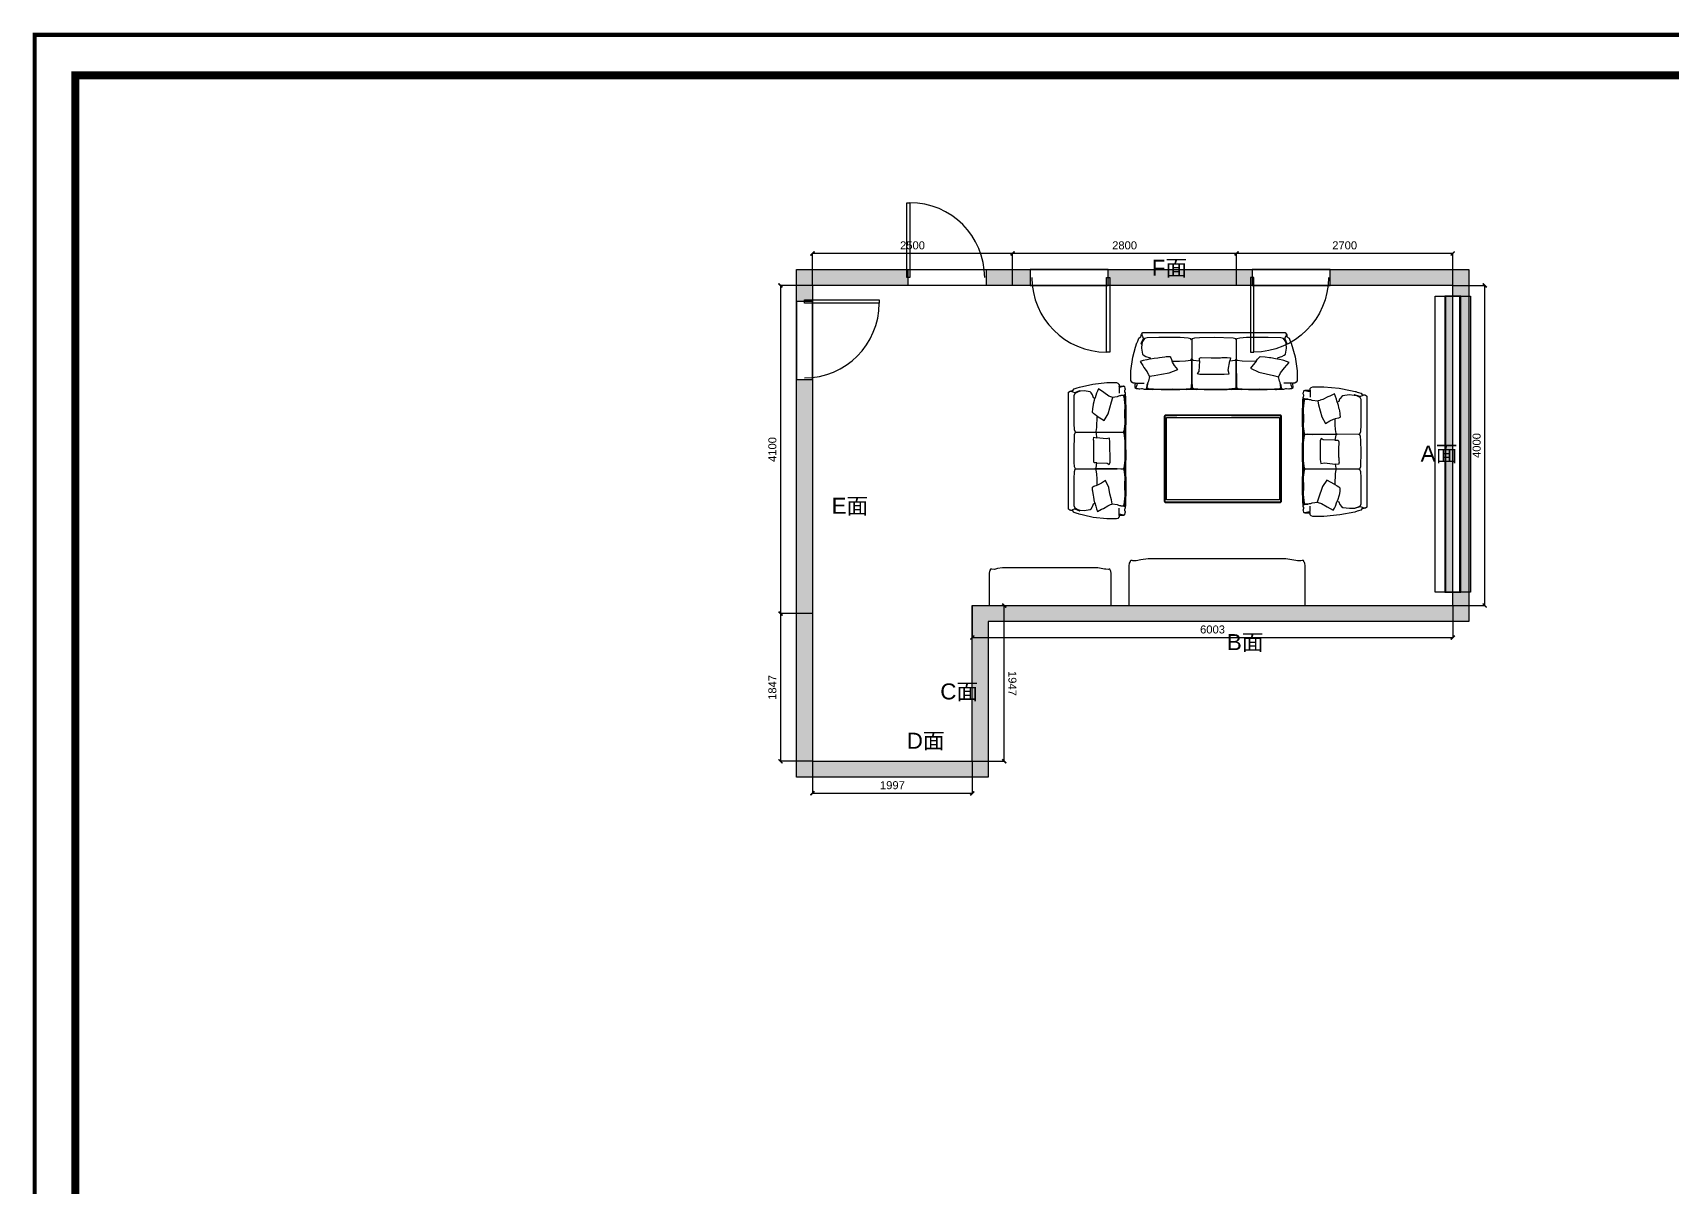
# Model space of a CAD drawing. Header units: inches. Extents: x -9450 to 207408, y -100115 to 6682.
# Drawn here: x -7408 to -92, y -19963 to -14811 of the extents above; entities that cross this region are included whole.
import ezdxf

# ---------------------------------------------------------------- set-up
doc = ezdxf.new("R2010")
doc.units = ezdxf.units.IN
doc.header["$MEASUREMENT"] = 0
for name, color, linetype in [('A.     05 建筑窗', 5, 'Continuous'), ('furniture', 5, 'Continuous'), ('hole', 5, 'Continuous'), ('LAYER2', 2, 'Continuous'), ('tag', 1, 'Continuous')]:
    doc.layers.add(name, color=color, linetype=linetype)
doc.layers.add('图纸外框', color=7, linetype='Continuous', lineweight=80)
doc.styles.get("Standard").update_dxf_attribs({"font": 'arial.ttf'})
doc.dimstyles.new('DimStyle', dxfattribs={"dimtxt": 100, "dimasz": 50, "dimexe": 0.18, "dimexo": 0.0625, "dimgap": 50, "dimtad": 1, "dimdec": 0, "dimzin": 0, "dimdsep": 46, "dimtxsty": 'Standard', "dimblk": 'ARCHTICK', "dimcen": 0.09, "dimadec": 0, "dimazin": 0, "dimtfac": 1, "dimtdec": 4, "dimtofl": 0, "dimtmove": 0, "dimatfit": 3, "dimfxl": 1, "dimtolj": 1, "dimtzin": 0, "dimarcsym": 0})

# ---------------------------------------------------------------- blocks, each defined once
blk = doc.blocks.new('图框658')
at = {"color": 0}
for points in [[(-7172.9, 174.9, 17.5, 17.5, 0), (-7172.9, -9797.1, 17.5, 17.5, 0), (7172.9, -9797.1, 17.5, 17.5, 0), (7172.9, 174.9, 17.5, 17.5, 0)], [(-6998, 0, 35, 35, 0), (-6998, -9622.2, 35, 35, 0), (6998, -9622.2, 35, 35, 0), (6998, 0, 35, 35, 0)]]:
    blk.add_lwpolyline(points, format="xyseb", close=True, dxfattribs=at)
blk = doc.blocks.new('单图框')
at = {"layer": '图纸外框', "color": 7, "xscale": 0.10314960629921, "yscale": 0.10314960629921, "zscale": 0.03937007874016}
blk.add_blockref('图框658', (0, 0), dxfattribs=at)
blk = doc.blocks.new('_ArchTick')
at = {"color": 0, "linetype": 'ByBlock'}
blk.add_lwpolyline([(-0.5, -0.5, 0.4, 0.4, 0), (0.5, 0.5, 0.4, 0.4, 0)], format="xyseb", dxfattribs=at)
blk = doc.blocks.new('*D135')
at = {"color": 0, "linetype": 'ByBlock', "lineweight": -2}
for p, q in [((4000, 3373), (1300, 3373)), ((1300, 2973), (1300, 3373)), ((4000, 2973), (4000, 3373))]:
    blk.add_line(p, q, dxfattribs=at)
at = {"layer": 'Defpoints'}
for p in [(1300, 3373), (1300, 2973), (4000, 2973)]:
    blk.add_point(p, dxfattribs=at)
at = {"color": 0, "lineweight": -2, "xscale": 50, "yscale": 50, "zscale": 50, "rotation": 180}
blk.add_blockref('_ArchTick', (1300, 3373), dxfattribs=at)
at = {"color": 0, "lineweight": -2, "xscale": 50, "yscale": 50, "zscale": 50}
blk.add_blockref('_ArchTick', (4000, 3373), dxfattribs=at)
at = {"color": 0, "insert": (2650, 3423), "char_height": 100, "attachment_point": 8}
blk.add_mtext('2700', dxfattribs=at)
blk = doc.blocks.new('*D136')
at = {"color": 0, "linetype": 'ByBlock', "lineweight": -2}
for p, q in [((1300, 3373), (-1500, 3373)), ((-1500, 2973), (-1500, 3373)), ((1300, 2973), (1300, 3373))]:
    blk.add_line(p, q, dxfattribs=at)
at = {"layer": 'Defpoints'}
for p in [(-1500, 3373), (-1500, 2973), (1300, 2973)]:
    blk.add_point(p, dxfattribs=at)
at = {"color": 0, "lineweight": -2, "xscale": 50, "yscale": 50, "zscale": 50, "rotation": 180}
blk.add_blockref('_ArchTick', (-1500, 3373), dxfattribs=at)
at = {"color": 0, "lineweight": -2, "xscale": 50, "yscale": 50, "zscale": 50}
blk.add_blockref('_ArchTick', (1300, 3373), dxfattribs=at)
at = {"color": 0, "insert": (-100, 3423), "char_height": 100, "attachment_point": 8}
blk.add_mtext('2800', dxfattribs=at)
blk = doc.blocks.new('*D137')
at = {"color": 0, "linetype": 'ByBlock', "lineweight": -2}
for p, q in [((-1500, 3373), (-4000, 3373)), ((-4000, 2973), (-4000, 3373)), ((-1500, 2973), (-1500, 3373))]:
    blk.add_line(p, q, dxfattribs=at)
at = {"layer": 'Defpoints'}
for p in [(-4000, 3373), (-4000, 2973), (-1500, 2973)]:
    blk.add_point(p, dxfattribs=at)
at = {"color": 0, "lineweight": -2, "xscale": 50, "yscale": 50, "zscale": 50, "rotation": 180}
blk.add_blockref('_ArchTick', (-4000, 3373), dxfattribs=at)
at = {"color": 0, "lineweight": -2, "xscale": 50, "yscale": 50, "zscale": 50}
blk.add_blockref('_ArchTick', (-1500, 3373), dxfattribs=at)
at = {"color": 0, "insert": (-2750, 3423), "char_height": 100, "attachment_point": 8}
blk.add_mtext('2500', dxfattribs=at)
blk = doc.blocks.new('*D138')
at = {"color": 0, "linetype": 'ByBlock', "lineweight": -2}
for p, q in [((-4400, 2973), (-4400, -1127)), ((-4000, 2973), (-4400, 2973)), ((-4000, -1127), (-4400, -1127))]:
    blk.add_line(p, q, dxfattribs=at)
at = {"layer": 'Defpoints'}
for p in [(-4000, 2973), (-4400, -1127), (-4000, -1127)]:
    blk.add_point(p, dxfattribs=at)
at = {"color": 0, "lineweight": -2, "xscale": 50, "yscale": 50, "zscale": 50}
for p, rotation in [((-4400, 2973), 89.9999999999999), ((-4400, -1127), 270)]:
    blk.add_blockref('_ArchTick', p, dxfattribs=dict(at, rotation=rotation))
at = {"color": 0, "insert": (-4450, 923), "char_height": 100, "attachment_point": 8, "rotation": 90}
blk.add_mtext('4100', dxfattribs=at)
blk = doc.blocks.new('*D139')
at = {"color": 0, "linetype": 'ByBlock', "lineweight": -2}
for p, q in [((-4400, -1127), (-4400, -2973)), ((-4000, -1127), (-4400, -1127)), ((-4000, -2973), (-4400, -2973))]:
    blk.add_line(p, q, dxfattribs=at)
at = {"layer": 'Defpoints'}
for p in [(-4000, -1127), (-4400, -2973), (-4000, -2973)]:
    blk.add_point(p, dxfattribs=at)
at = {"color": 0, "lineweight": -2, "xscale": 50, "yscale": 50, "zscale": 50}
for p, rotation in [((-4400, -1127), 90), ((-4400, -2973), 270)]:
    blk.add_blockref('_ArchTick', p, dxfattribs=dict(at, rotation=rotation))
at = {"color": 0, "insert": (-4450, -2050), "char_height": 100, "attachment_point": 8, "rotation": 90}
blk.add_mtext('1847', dxfattribs=at)
blk = doc.blocks.new('*D140')
at = {"color": 0, "linetype": 'ByBlock', "lineweight": -2}
for p, q in [((-4000, -2973), (-4000, -3373)), ((-2003, -2973), (-2003, -3373)), ((-4000, -3373), (-2003, -3373))]:
    blk.add_line(p, q, dxfattribs=at)
at = {"layer": 'Defpoints'}
for p in [(-4000, -2973), (-2003, -2973), (-2003, -3373)]:
    blk.add_point(p, dxfattribs=at)
at = {"color": 0, "lineweight": -2, "xscale": 50, "yscale": 50, "zscale": 50}
for p, rotation in [((-4000, -3373), 180), ((-2003, -3373), 360)]:
    blk.add_blockref('_ArchTick', p, dxfattribs=dict(at, rotation=rotation))
at = {"color": 0, "insert": (-3001, -3323), "char_height": 100, "attachment_point": 8}
blk.add_mtext('1997', dxfattribs=at)
blk = doc.blocks.new('*D141')
at = {"color": 0, "linetype": 'ByBlock', "lineweight": -2}
for p, q in [((-2003, -1027), (-1603, -1027)), ((-1603, -2973), (-1603, -1027)), ((-2003, -2973), (-1603, -2973))]:
    blk.add_line(p, q, dxfattribs=at)
at = {"layer": 'Defpoints'}
for p in [(-2003, -1027), (-1603, -1027), (-2003, -2973)]:
    blk.add_point(p, dxfattribs=at)
at = {"color": 0, "lineweight": -2, "xscale": 50, "yscale": 50, "zscale": 50}
for p, rotation in [((-1603, -1027), 90.0000000000001), ((-1603, -2973), 270)]:
    blk.add_blockref('_ArchTick', p, dxfattribs=dict(at, rotation=rotation))
at = {"color": 0, "insert": (-1553, -2000), "char_height": 100, "attachment_point": 8, "rotation": 270}
blk.add_mtext('1947', dxfattribs=at)
blk = doc.blocks.new('*D142')
at = {"color": 0, "linetype": 'ByBlock', "lineweight": -2}
for p, q in [((-2003, -1027), (-2003, -1427)), ((4000, -1027), (4000, -1427)), ((-2003, -1427), (4000, -1427))]:
    blk.add_line(p, q, dxfattribs=at)
at = {"layer": 'Defpoints'}
for p in [(-2003, -1027), (4000, -1027), (4000, -1427)]:
    blk.add_point(p, dxfattribs=at)
at = {"color": 0, "lineweight": -2, "xscale": 50, "yscale": 50, "zscale": 50, "rotation": 180}
blk.add_blockref('_ArchTick', (-2003, -1427), dxfattribs=at)
at = {"color": 0, "lineweight": -2, "xscale": 50, "yscale": 50, "zscale": 50}
blk.add_blockref('_ArchTick', (4000, -1427), dxfattribs=at)
at = {"color": 0, "insert": (999, -1377), "char_height": 100, "attachment_point": 8}
blk.add_mtext('6003', dxfattribs=at)
blk = doc.blocks.new('*D143')
at = {"color": 0, "linetype": 'ByBlock', "lineweight": -2}
for p, q in [((4000, 2973), (4400, 2973)), ((4400, -1027), (4400, 2973)), ((4000, -1027), (4400, -1027))]:
    blk.add_line(p, q, dxfattribs=at)
at = {"layer": 'Defpoints'}
for p in [(4000, 2973), (4400, 2973), (4000, -1027)]:
    blk.add_point(p, dxfattribs=at)
at = {"color": 0, "lineweight": -2, "xscale": 50, "yscale": 50, "zscale": 50}
for p, rotation in [((4400, 2973), 90), ((4400, -1027), 270)]:
    blk.add_blockref('_ArchTick', p, dxfattribs=dict(at, rotation=rotation))
at = {"color": 0, "insert": (4350, 973), "char_height": 100, "attachment_point": 8, "rotation": 90}
blk.add_mtext('4000', dxfattribs=at)
blk = doc.blocks.new('窗户')
at = {"color": 5}
for p, q in [((-600, 28.4), (600, 28.4)), ((-600, -28.4), (600, -28.4))]:
    blk.add_line(p, q, dxfattribs=at)
blk.add_lwpolyline([(-600, 71.6), (600, 71.6), (600, -71.6), (-600, -71.6)], close=True, dxfattribs=at)
at = {"layer": 'A.     05 建筑窗'}
blk.add_line((-600, 0), (600, 0), dxfattribs=at)
blk = doc.blocks.new('单开门')
at = {"layer": 'LAYER2'}
for p, q in [((-380, 0), (-380, 700)), ((-380, 700), (-350, 700)), ((-350, 700), (-350, 0)), ((-350, 0), (-380, 0))]:
    blk.add_line(p, q, dxfattribs=at)
blk.add_arc((-350, 0), 700, 0, 90, dxfattribs=at)
blk = doc.blocks.new('沙发顶视')
at = {"color": 3, "linetype": 'ByBlock'}
for p, q in [((-2.53, 1.087), (-2.47, 1.13)), ((-2.47, 1.13), (-2.465, 1.191)), ((-2.465, 1.191), (-2.463, 1.217)), ((-2.463, 1.217), (-2.45, 1.25)), ((-2.45, 1.25), (-2.443, 1.27)), ((-2.446, 1.25), (-2.443, 1.19)), ((-2.443, 1.27), (-2.417, 1.313)), ((-2.443, 1.19), (-2.417, 1.137)), ((-2.417, 1.313), (-2.403, 1.33)), ((-2.417, 1.137), (-2.397, 1.063)), ((-2.403, 1.33), (2.4, 1.33)), ((2.417, 1.143), (2.393, 1.06)), ((2.4, 1.33), (2.443, 1.263)), ((2.437, 1.18), (2.417, 1.143)), ((2.443, 1.247), (2.437, 1.18)), ((2.443, 1.263), (2.46, 1.22)), ((2.46, 1.22), (2.467, 1.13)), ((2.467, 1.13), (2.537, 1.073)), ((-2.747, 0.19), (-2.653, 0.647)), ((-2.653, 0.647), (-2.613, 0.847)), ((-2.613, 0.847), (-2.603, 0.87)), ((-2.603, 0.87), (-2.579, 0.933)), ((-2.579, 0.933), (-2.57, 0.98)), ((-2.57, 0.98), (-2.54, 1.073)), ((-2.54, 1.073), (-2.53, 1.087)), ((-2.397, 1.043), (-2.47, 0.823)), ((-2.47, 0.823), (-2.47, 0.813)), ((-2.47, 0.813), (-2.463, 0.807)), ((-2.463, 0.807), (-2.442, 0.807)), ((-2.442, 0.807), (-2.457, 0.603)), ((-2.457, 0.603), (-2.423, 0.333)), ((-2.423, 0.907), (-2.442, 0.807)), ((-2.35, 1.05), (-2.423, 0.907)), ((-2.397, 1.063), (-2.397, 1.043)), ((-2.26, 1.087), (-2.35, 1.05)), ((-1.866, 1.09), (-2.26, 1.087)), ((-1.454, 1.09), (-1.866, 1.09)), ((-1.143, 1.09), (-1.454, 1.09)), ((-0.87, 1.073), (-1.143, 1.09)), ((-0.78, 1.037), (-0.87, 1.073)), ((-0.757, 0.99), (-0.78, 1.037)), ((-0.751, 0.995), (-0.753, 0.11)), ((-0.734, 1.034), (-0.751, 0.995)), ((-0.657, 1.067), (-0.734, 1.034)), ((-0.49, 1.082), (-0.657, 1.067)), ((0, 1.097), (-0.49, 1.082)), ((0.647, 1.073), (0, 1.097)), ((0.74, 1.033), (0.647, 1.073)), ((0.753, 0.99), (0.74, 1.033)), ((0.775, 1.034), (0.753, 1)), ((0.753, 1), (0.753, 0.09)), ((0.867, 1.073), (0.775, 1.034)), ((1.1, 1.09), (0.867, 1.073)), ((1.434, 1.09), (1.1, 1.09)), ((1.828, 1.09), (1.434, 1.09)), ((2.26, 1.087), (1.828, 1.09)), ((2.353, 1.047), (2.26, 1.087)), ((2.423, 0.893), (2.353, 1.047)), ((2.393, 1.06), (2.393, 1.043)), ((2.393, 1.043), (2.467, 0.813)), ((2.42, 0.33), (2.453, 0.607)), ((2.44, 0.8), (2.423, 0.893)), ((2.443, 0.803), (2.439, 0.807)), ((2.453, 0.607), (2.44, 0.8)), ((2.46, 0.807), (2.443, 0.803)), ((2.467, 0.813), (2.46, 0.807)), ((2.537, 1.073), (2.567, 0.98)), ((2.567, 0.98), (2.577, 0.93)), ((2.577, 0.93), (2.613, 0.833)), ((2.613, 0.833), (2.74, 0.21)), ((-2.81, -0.443), (-2.747, 0.19)), ((-2.393, 0.039), (-2.503, -0.013)), ((-2.423, 0.333), (-2.393, 0.29)), ((-2.393, 0.29), (-2.301, 0.222)), ((-2.277, 0.073), (-2.393, 0.039)), ((-2.301, 0.222), (-2.273, 0.203)), ((-2.15, 0.107), (-2.277, 0.073)), ((-2.273, 0.203), (-2.18, 0.177)), ((-2.18, 0.177), (-2.15, 0.107)), ((-2.15, 0.107), (-2.022, 0.142)), ((-2.022, 0.142), (-1.897, 0.163)), ((-1.897, 0.163), (-1.84, 0.18)), ((-1.84, 0.18), (-1.667, 0.207)), ((-1.667, 0.207), (-1.623, 0.217)), ((-1.623, 0.217), (-1.5, 0.227)), ((-1.5, 0.227), (-1.483, 0.21)), ((-1.483, 0.21), (-1.457, 0.157)), ((-1.457, 0.157), (-1.457, 0.157)), ((-1.457, 0.157), (-1.42, 0.003)), ((-1.42, 0.003), (-1.163, 0.007)), ((-1.405, -0.047), (-1.42, 0.003)), ((-1.163, 0.007), (-0.966, 0.019)), ((-0.966, 0.019), (-0.79, 0.05)), ((-0.79, 0.05), (-0.753, 0.11)), ((-0.753, 0.11), (-0.71, 0.05)), ((-0.75, -0.927), (-0.753, 0.11)), ((-0.747, 0.11), (-0.75, -0.927)), ((-0.71, 0.05), (-0.497, 0.013)), ((-0.497, 0.013), (-0.517, -0.467)), ((-0.497, 0.013), (-0.495, 0.148)), ((-0.495, 0.148), (-0.433, 0.167)), ((-0.433, 0.167), (-0.097, 0.153)), ((-0.097, 0.153), (0.07, 0.153)), ((0.07, 0.153), (0.22, 0.16)), ((0.22, 0.16), (0.26, 0.167)), ((0.26, 0.167), (0.397, 0.167)), ((0.397, 0.167), (0.447, 0.18)), ((0.447, 0.18), (0.557, 0.153)), ((0.48, -0.413), (0.533, 0.02)), ((0.557, 0.153), (0.533, 0.02)), ((0.533, 0.02), (0.72, 0.043)), ((0.72, 0.043), (0.753, 0.09)), ((0.747, -1.21), (0.747, 0.081)), ((0.753, 0.09), (0.783, 0.05)), ((0.753, 0.09), (0.757, -1.213)), ((0.783, 0.05), (0.95, 0.02)), ((0.95, 0.02), (1.42, 0.003)), ((1.422, 0.004), (1.237, -0.32)), ((1.42, 0.003), (1.422, 0.004)), ((1.422, 0.004), (1.473, 0.097)), ((1.473, 0.097), (1.523, 0.177)), ((1.523, 0.177), (1.563, 0.22)), ((1.563, 0.22), (1.73, 0.21)), ((1.73, 0.21), (1.877, 0.18)), ((1.877, 0.18), (1.923, 0.174)), ((1.923, 0.174), (2.077, 0.133)), ((2.077, 0.133), (2.143, 0.107)), ((2.142, 0.108), (2.174, 0.17)), ((2.167, 0.093), (2.142, 0.108)), ((2.36, 0.037), (2.167, 0.093)), ((2.174, 0.17), (2.29, 0.217)), ((2.29, 0.217), (2.377, 0.277)), ((2.45, -0.007), (2.36, 0.037)), ((2.377, 0.277), (2.42, 0.33)), ((2.74, 0.21), (2.807, -0.44)), ((-2.81, -0.893), (-2.81, -0.443)), ((-2.503, -0.013), (-2.41, -0.203)), ((-2.41, -0.203), (-2.377, -0.283)), ((-2.377, -0.283), (-2.263, -0.49)), ((-2.263, -0.49), (-2.232, -0.592)), ((-1.773, -0.59), (-1.517, -0.533)), ((-1.517, -0.533), (-1.227, -0.383)), ((-1.337, -0.193), (-1.405, -0.047)), ((-1.227, -0.383), (-1.337, -0.193)), ((-1.227, -0.383), (-1.227, -0.383)), ((-0.517, -0.467), (-0.57, -0.56)), ((0.515, -0.574), (0.48, -0.413)), ((1.237, -0.32), (1.513, -0.5)), ((1.513, -0.5), (2.013, -0.663)), ((2.2, -0.678), (2.243, -0.537)), ((2.243, -0.537), (2.387, -0.307)), ((2.387, -0.307), (2.537, -0.057)), ((2.537, -0.057), (2.45, -0.007)), ((2.807, -0.44), (2.807, -0.897)), ((-2.783, -0.963), (-2.81, -0.893)), ((-2.74, -1.007), (-2.783, -0.963)), ((-2.717, -1.013), (-2.74, -1.007)), ((-2.667, -1.013), (-2.717, -1.013)), ((-2.66, -1.02), (-2.667, -1.013)), ((-2.667, -1.013), (-2.363, -1.013)), ((-2.667, -1.08), (-2.66, -1.02)), ((-2.663, -1.213), (-2.667, -1.08)), ((-2.613, -1.103), (-2.643, -1.233)), ((-2.603, -1.027), (-2.613, -1.103)), ((-2.597, -1.013), (-2.603, -1.027)), ((-2.27, -1.1), (-2.287, -1.243)), ((-2.25, -1.033), (-2.27, -1.1)), ((-2.243, -0.987), (-2.267, -1.213)), ((-2.243, -0.987), (-2.25, -1.033)), ((-2.213, -0.923), (-2.243, -0.987)), ((-2.232, -0.592), (-2.22, -0.613)), ((-2.22, -0.613), (-2.198, -0.684)), ((-2.187, -0.697), (-2.213, -0.923)), ((-2.198, -0.684), (-2.184, -0.693)), ((-2.184, -0.693), (-2.027, -0.66)), ((-2.027, -0.66), (-1.773, -0.59)), ((-0.76, -1.213), (-0.75, -0.927)), ((-0.753, -1.103), (-0.75, -1.26)), ((-0.75, -0.927), (-0.74, -1.213)), ((-0.747, -1.103), (-0.75, -1.26)), ((-0.57, -0.56), (-0.477, -0.593)), ((-0.477, -0.593), (0.344, -0.592)), ((0.344, -0.592), (0.515, -0.574)), ((2.013, -0.663), (2.183, -0.717)), ((2.18, -0.707), (2.2, -0.678)), ((2.21, -0.923), (2.18, -0.707)), ((2.24, -0.983), (2.21, -0.923)), ((2.248, -1.037), (2.24, -0.983)), ((2.263, -1.213), (2.24, -0.983)), ((2.267, -1.1), (2.248, -1.037)), ((2.283, -1.247), (2.267, -1.1)), ((2.575, -1.013), (2.365, -1.013)), ((2.597, -1.017), (2.575, -1.013)), ((2.597, -1.019), (2.593, -1.013)), ((2.647, -1.01), (2.597, -1.017)), ((2.61, -1.103), (2.597, -1.019)), ((2.64, -1.23), (2.61, -1.103)), ((2.657, -1.02), (2.647, -1.01)), ((2.713, -1.013), (2.657, -1.02)), ((2.663, -1.013), (2.657, -1.02)), ((2.657, -1.02), (2.66, -1.213)), ((2.727, -1.01), (2.663, -1.013)), ((2.737, -1.007), (2.713, -1.013)), ((2.78, -0.963), (2.737, -1.007)), ((2.807, -0.897), (2.78, -0.963)), ((-2.653, -1.237), (-2.663, -1.213)), ((-2.653, -1.253), (-2.653, -1.237)), ((-2.643, -1.263), (-2.653, -1.253)), ((-2.653, -1.253), (-2.653, -1.253)), ((-2.643, -1.233), (-2.643, -1.263)), ((-2.623, -1.27), (-2.643, -1.263)), ((-2.563, -1.277), (-2.623, -1.27)), ((-2.537, -1.29), (-2.563, -1.277)), ((-2.527, -1.293), (-2.537, -1.29)), ((-2.514, -1.29), (-2.527, -1.293)), ((-2.453, -1.273), (-2.514, -1.29)), ((-2.417, -1.27), (-2.453, -1.273)), ((-2.39, -1.287), (-2.417, -1.27)), ((-2.353, -1.3), (-2.39, -1.287)), ((-2.223, -1.307), (-2.353, -1.3)), ((-2.327, -1.29), (-2.273, -1.26)), ((-2.327, -1.29), (-2.27, -1.263)), ((-2.287, -1.243), (-2.247, -1.29)), ((-2.267, -1.213), (-2.233, -1.253)), ((-2.247, -1.29), (-2.083, -1.307)), ((-2.233, -1.253), (-1.857, -1.29)), ((-2.18, -1.307), (-2.223, -1.307)), ((-1.983, -1.307), (-2.18, -1.307)), ((-1.793, -1.323), (-1.983, -1.307)), ((-1.857, -1.29), (-1.407, -1.28)), ((-1.153, -1.323), (-1.793, -1.323)), ((-1.407, -1.28), (-1.097, -1.29)), ((-0.973, -1.307), (-1.153, -1.323)), ((-1.097, -1.29), (-0.793, -1.253)), ((-0.923, -1.31), (-0.973, -1.307)), ((-0.897, -1.31), (-0.923, -1.31)), ((-0.78, -1.29), (-0.917, -1.3)), ((-0.917, -1.3), (-0.813, -1.29)), ((-0.873, -1.31), (-0.897, -1.31)), ((-0.473, -1.31), (-0.873, -1.31)), ((-0.793, -1.253), (-0.76, -1.213)), ((-0.75, -1.26), (-0.78, -1.29)), ((-0.75, -1.26), (-0.72, -1.29)), ((-0.74, -1.213), (-0.7, -1.257)), ((-0.72, -1.29), (-0.58, -1.3)), ((-0.7, -1.257), (-0.403, -1.29)), ((-0.333, -1.323), (-0.473, -1.31)), ((-0.403, -1.29), (0.39, -1.29)), ((0.437, -1.317), (-0.333, -1.323)), ((0.39, -1.29), (0.717, -1.25)), ((0.443, -1.313), (0.437, -1.317)), ((0.818, -1.307), (0.443, -1.313)), ((0.733, -1.283), (0.587, -1.3)), ((0.587, -1.3), (0.727, -1.29)), ((0.717, -1.25), (0.747, -1.21)), ((0.727, -1.29), (0.733, -1.283)), ((0.75, -1.263), (0.733, -1.283)), ((0.747, -1.21), (0.75, -1.263)), ((0.757, -1.213), (0.75, -1.263)), ((0.75, -1.263), (0.77, -1.287)), ((0.757, -1.213), (0.8, -1.257)), ((0.77, -1.287), (0.913, -1.3)), ((0.777, -1.29), (0.77, -1.287)), ((0.825, -1.294), (0.777, -1.29)), ((0.8, -1.257), (1.1, -1.29)), ((0.823, -1.31), (0.818, -1.307)), ((0.879, -1.31), (0.823, -1.31)), ((0.877, -1.3), (0.825, -1.294)), ((0.913, -1.3), (0.877, -1.3)), ((0.927, -1.31), (0.879, -1.31)), ((0.957, -1.307), (0.927, -1.31)), ((1.163, -1.323), (0.957, -1.307)), ((1.1, -1.29), (1.537, -1.28)), ((1.797, -1.323), (1.163, -1.323)), ((1.537, -1.28), (1.85, -1.29)), ((1.987, -1.307), (1.797, -1.323)), ((1.85, -1.29), (2.223, -1.254)), ((2.183, -1.307), (1.987, -1.307)), ((2.083, -1.307), (2.09, -1.3)), ((2.09, -1.3), (2.117, -1.297)), ((2.117, -1.297), (2.243, -1.29)), ((2.303, -1.303), (2.183, -1.307)), ((2.223, -1.254), (2.263, -1.213)), ((2.243, -1.29), (2.283, -1.247)), ((2.33, -1.293), (2.27, -1.26)), ((2.35, -1.3), (2.303, -1.303)), ((2.38, -1.29), (2.35, -1.3)), ((2.413, -1.27), (2.38, -1.29)), ((2.453, -1.273), (2.413, -1.27)), ((2.527, -1.293), (2.453, -1.273)), ((2.563, -1.277), (2.527, -1.293)), ((2.623, -1.267), (2.563, -1.277)), ((2.63, -1.263), (2.623, -1.267)), ((2.64, -1.263), (2.63, -1.263)), ((2.64, -1.263), (2.64, -1.23)), ((2.65, -1.253), (2.64, -1.263)), ((2.66, -1.213), (2.65, -1.237)), ((2.65, -1.237), (2.65, -1.253))]:
    blk.add_line(p, q, dxfattribs=at)
blk = doc.blocks.new('桌顶视')
at = {"linetype": 'Continuous'}
for p, q in [((-3.41, 1.713), (-3.4, 1.737)), ((-3.407, -1.723), (-3.41, 1.713)), ((-3.393, 1.75), (-3.367, 1.76)), ((-3.367, 1.76), (-3.393, 1.75)), ((-3.367, 1.76), (-3.393, 1.75)), ((-3.367, 1.76), (3.367, 1.76)), ((3.367, 1.76), (-3.367, 1.76)), ((3.367, 1.76), (-3.367, 1.76)), ((-3.367, 1.76), (3.367, 1.76)), ((3.367, 1.76), (-3.367, 1.76)), ((-3.367, 1.76), (3.367, 1.76)), ((3.367, 1.76), (-3.367, 1.76)), ((3.367, 1.76), (3.397, 1.75)), ((3.367, 1.76), (3.397, 1.75)), ((3.367, 1.76), (3.397, 1.75)), ((3.367, 1.76), (3.397, 1.75)), ((3.367, 1.76), (3.397, 1.75)), ((3.397, 1.75), (3.41, 1.71)), ((3.397, 1.75), (3.41, 1.71)), ((3.397, 1.75), (3.41, 1.71)), ((3.397, 1.75), (3.41, 1.71)), ((3.397, 1.75), (3.41, 1.71)), ((3.41, 1.71), (3.41, -1.703)), ((3.41, 1.71), (3.41, -1.703)), ((3.41, 1.71), (3.41, -1.703)), ((3.41, 1.71), (3.41, -1.703)), ((3.41, 1.71), (3.41, -1.703)), ((-3.397, -1.75), (-3.407, -1.723)), ((-3.37, -1.76), (-3.397, -1.75)), ((-3.37, -1.76), (3.37, -1.76)), ((3.37, -1.76), (-3.37, -1.76)), ((3.37, -1.76), (3.4, -1.747)), ((3.4, -1.747), (3.37, -1.76)), ((3.4, -1.747), (3.41, -1.703)), ((3.41, -1.703), (3.4, -1.747))]:
    blk.add_line(p, q, dxfattribs=at)
at = {"linetype": 'ByBlock'}
blk.add_line((-3.4, 1.737), (-3.393, 1.75), dxfattribs=at)
blk.add_lwpolyline([(-3.4, 1.737), (-3.41, 1.713), (-3.407, -1.723), (-3.397, -1.75), (-3.37, -1.76), (3.37, -1.76), (3.4, -1.747), (3.41, -1.703), (3.41, 1.71), (3.397, 1.75), (3.367, 1.76), (-3.367, 1.76), (-3.393, 1.75)])
at = {"linetype": 'Continuous'}
for points in [[(-3.353, 1.74), (3.353, 1.74), (3.38, 1.73), (3.39, 1.703), (3.39, -1.707), (3.377, -1.733), (3.343, -1.743), (2.703, -1.74), (3.357, -1.74), (3.38, -1.73), (3.39, -1.703), (3.39, 1.703), (3.383, 1.723), (3.373, 1.733), (3.353, 1.74), (-3.35, 1.74), (-3.377, 1.73), (-3.39, 1.703), (-3.39, -1.703), (-3.38, -1.73), (-3.357, -1.74), (-0.5, -1.743), (-3.347, -1.743), (-3.377, -1.733), (-3.39, -1.703), (-3.39, 1.703), (-3.38, 1.73), (-3.353, 1.74)], [(-3.303, 1.657), (3.303, 1.657), (3.307, -1.657), (-3.307, -1.657), (-3.303, 1.657)]]:
    blk.add_lwpolyline(points, dxfattribs=at)
blk = doc.blocks.new('柜橱顶视')
blk.add_lwpolyline([(3.407, 0.798), (-3.403, 0.798), (-3.407, 0.798), (-3.407, -0.565), (-3.397, -0.658), (-3.377, -0.682), (-3.36, -0.702), (-3.36, -0.718), (-3.34, -0.742), (-3.29, -0.745), (-3.247, -0.735), (-3.11, -0.738), (-3.043, -0.748), (-2.66, -0.798), (2.663, -0.798), (2.95, -0.765), (3.123, -0.735), (3.26, -0.738), (3.287, -0.745), (3.337, -0.742), (3.357, -0.722), (3.357, -0.705), (3.367, -0.692), (3.4, -0.658), (3.41, -0.558), (3.41, 0.798)])
blk = doc.blocks.new('房间1墙面方向标识')
at = {"layer": 'tag', "char_height": 200, "attachment_point": 1}
for s, insert in [('F面', (239, 3294)), ('A面', (3600, 973)), ('E面', (-3761, 320)), ('B面', (1178, -1384)), ('C面', (-2403, -2000)), ('D面', (-2822, -2616))]:
    blk.add_mtext(s, dxfattribs=dict(at, insert=insert))
blk = doc.blocks.new('房间1墙轮廓20170103101245963')
h = blk.add_hatch(color=9)
h.paths.add_polyline_path([(4000, 2973.3), (1300, 2973.3), (-1500, 2973.3), (-4000, 2973.3), (-4000, -1126.7), (-4000, -2973.3), (-2002.9, -2973.3), (-2002.9, -1026.7), (4000, -1026.7)])
h.paths.add_polyline_path([(4200, -1226.7), (-1802.9, -1226.7), (-1802.9, -3173.3), (-4200, -3173.3), (-4200, -1226.7), (-4200, 3173.3), (-1600, 3173.3), (1200, 3173.3), (4200, 3173.3)])
h.paths.add_polyline_path([(4100, 2840.5), (3900, 2840.5), (3900, -860.9), (4100, -860.9)])
h.paths.add_polyline_path([(-4200, 1797.5), (-4000, 1797.5), (-4000, 2771.5), (-4200, 2771.5)])
h.paths.add_polyline_path([(-2802.1, 2973.3), (-2802.1, 3173.3), (-1828.1, 3173.3), (-1828.1, 2973.3)])
h.paths.add_polyline_path([(-1279, 3173.3), (-1279, 2973.3), (-305, 2973.3), (-305, 3173.3)])
h.paths.add_polyline_path([(1493.5, 3173.3), (1493.5, 2973.3), (2467.5, 2973.3), (2467.5, 3173.3)])
for p, q in [((-4200, -1226.7), (-4200, 3173.3)), ((-4200, 3173.3), (-1600, 3173.3)), ((-1600, 3173.3), (1200, 3173.3)), ((1200, 3173.3), (4200, 3173.3)), ((4200, 3173.3), (4200, -1226.7)), ((-1500, 2973.3), (-4000, 2973.3)), ((-4000, 2973.3), (-4000, -1126.7)), ((1300, 2973.3), (-1500, 2973.3)), ((4000, 2973.3), (1300, 2973.3)), ((4000, -1026.7), (4000, 2973.3)), ((-4200, -3173.3), (-4200, -1226.7)), ((-4000, -1126.7), (-4000, -2973.3)), ((-2002.9, -2973.3), (-2002.9, -1026.7)), ((-2002.9, -1026.7), (4000, -1026.7)), ((4200, -1226.7), (-1802.9, -1226.7)), ((-1802.9, -1226.7), (-1802.9, -3173.3)), ((-4000, -2973.3), (-2002.9, -2973.3)), ((-1802.9, -3173.3), (-4200, -3173.3))]:
    blk.add_line(p, q)
at = {"layer": 'hole'}
for p, q in [((-2802.1, 2973.3), (-2802.1, 3173.3)), ((-2802.1, 3173.3), (-1828.1, 3173.3)), ((-2802.1, 2973.3), (-2802.1, 3173.3)), ((-2802.1, 3173.3), (-1828.1, 3173.3)), ((-1828.1, 3173.3), (-1828.1, 2973.3)), ((-1828.1, 3173.3), (-1828.1, 2973.3)), ((-1279, 3173.3), (-1279, 2973.3)), ((-305, 3173.3), (-1279, 3173.3)), ((-1279, 3173.3), (-1279, 2973.3)), ((-305, 3173.3), (-1279, 3173.3)), ((-305, 2973.3), (-305, 3173.3)), ((-305, 2973.3), (-305, 3173.3)), ((1493.5, 3173.3), (1493.5, 2973.3)), ((2467.5, 3173.3), (1493.5, 3173.3)), ((1493.5, 3173.3), (1493.5, 2973.3)), ((2467.5, 3173.3), (1493.5, 3173.3)), ((2467.5, 2973.3), (2467.5, 3173.3)), ((2467.5, 2973.3), (2467.5, 3173.3)), ((-1828.1, 2973.3), (-2802.1, 2973.3)), ((-1828.1, 2973.3), (-2802.1, 2973.3)), ((-1279, 2973.3), (-305, 2973.3)), ((-1279, 2973.3), (-305, 2973.3)), ((1493.5, 2973.3), (2467.5, 2973.3)), ((1493.5, 2973.3), (2467.5, 2973.3)), ((-4000, 2771.5), (-4200, 2771.5)), ((-4200, 2771.5), (-4200, 1797.5)), ((-4000, 2771.5), (-4200, 2771.5)), ((-4200, 2771.5), (-4200, 1797.5)), ((-4000, 1797.5), (-4000, 2771.5)), ((-4000, 1797.5), (-4000, 2771.5)), ((4100, 2840.5), (3900, 2840.5)), ((3900, 2840.5), (3900, -860.9)), ((4100, 2840.5), (3900, 2840.5)), ((3900, 2840.5), (3900, -860.9)), ((4100, -860.9), (4100, 2840.5)), ((4100, -860.9), (4100, 2840.5)), ((-4200, 1797.5), (-4000, 1797.5)), ((-4200, 1797.5), (-4000, 1797.5)), ((3900, -860.9), (4100, -860.9)), ((3900, -860.9), (4100, -860.9))]:
    blk.add_line(p, q, dxfattribs=at)
at = {"layer": 'furniture'}
for name, p, xscale, yscale, rotation in [('沙发顶视', (1017.7, 2025.9, -1414.4), 369.495604982206, 270.587713001096, 360), ('沙发顶视', (-441.4, 908.9, 44.6), 303.948825622776, 268.672951222277, 90), ('沙发顶视', (2524.8, 895.6, -2921.5), 288.431761565836, 303.533607889069, 270), ('桌顶视', (1128.4, 807.2, -1525.1), 213.681568914956, 310.681022727273, 180), ('柜橱顶视', (-1029, -791.2, 632.3), 223.326024099922, 294.909939249703, 180), ('柜橱顶视', (1054.9, -735.7, -1451.6), 323.1035621505, 364.438091062817, 180)]:
    blk.add_blockref(name, p, dxfattribs=dict(at, xscale=xscale, yscale=yscale, rotation=rotation))
at = {"layer": 'hole'}
for name, p, xscale, yscale, zscale, rotation in [('单开门', (-2315.1, 3073.3, 1918.4), -1.33426998500348, -1.33426998500348, 1.33426998500348, 180), ('单开门', (-792, 3073.3, 395.3), 1.33426998500348, 1.33426998500348, 1.33426998500348, 180), ('单开门', (1980.5, 3073.3, -2377.2), -1.33426998500348, 1.33426998500348, 1.33426998500348, 180), ('单开门', (-4100, 2284.5, 3703.3), 1.33426998500348, 1.33426998500348, 1.33426998500348, 270), ('窗户', (4000, 989.8, -4396.7), 3.08475842673582, 3.08475842673582, 3.08475842673582, 90)]:
    blk.add_blockref(name, p, dxfattribs=dict(at, xscale=xscale, yscale=yscale, zscale=zscale, rotation=rotation))
for base, p1, p2, angle, picture, middle in [((-4000, 3373.3), (-1500, 2973.3), (-4000, 2973.3), 180, '*D137', (-2750, 3373.3)), ((-1500, 3373.3), (1300, 2973.3), (-1500, 2973.3), 180, '*D136', (-100, 3373.3)), ((1300, 3373.3), (4000, 2973.3), (1300, 2973.3), 180, '*D135', (2650, 3373.3)), ((-4400, -1126.7), (-4000, 2973.3), (-4000, -1126.7), 270, '*D138', (-4400, 923.3)), ((4400, 2973.3), (4000, -1026.7), (4000, 2973.3), 90, '*D143', (4400, 973.3)), ((-1602.9, -1026.7), (-2002.9, -2973.3), (-2002.9, -1026.7), 90, '*D141', (-1602.9, -2000)), ((-4400, -2973.3), (-4000, -1126.7), (-4000, -2973.3), 270, '*D139', (-4400, -2050))]:
    dim = blk.add_linear_dim(base=base, p1=p1, p2=p2, angle=angle, dimstyle='DimStyle', override={"dimpost": '<>'})
    dim.commit()
    dim.dimension.update_dxf_attribs({"geometry": picture, "text_midpoint": middle})
for base, p1, p2, picture, middle in [((4000, -1426.7), (-2002.9, -1026.7), (4000, -1026.7), '*D142', (998.6, -1426.7)), ((-2002.9, -3373.3), (-4000, -2973.3), (-2002.9, -2973.3), '*D140', (-3001.4, -3373.3))]:
    dim = blk.add_linear_dim(base=base, p1=p1, p2=p2, dimstyle='DimStyle', override={"dimpost": '<>'})
    dim.commit()
    dim.dimension.update_dxf_attribs({"geometry": picture, "text_midpoint": middle})

msp = doc.modelspace()

# ---------------------------------------------------------------- block references
for name, p, xscale, yscale, zscale in [('单图框', (0, -15000), 10, 10, 10), ('房间1墙轮廓20170103101245963', (-2500, -17000), 0.35714285657746, 0.35714285657746, 0.35714285657746), ('房间1墙面方向标识', (-2500, -17000), 0.35714285657746, 0.35714285657746, 0.35714285657746)]:
    msp.add_blockref(name, p, dxfattribs=dict(xscale=xscale, yscale=yscale, zscale=zscale))

doc.saveas('drawing.dxf')
